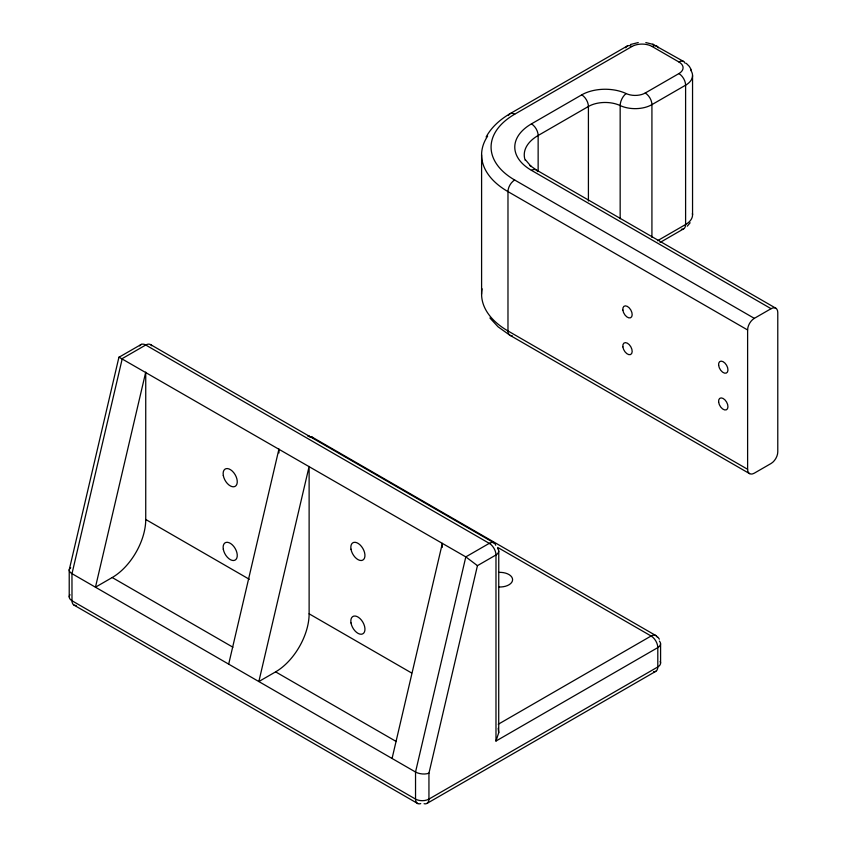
<?xml version="1.0" encoding="UTF-8"?>
<svg xmlns="http://www.w3.org/2000/svg" width="847" height="847" viewBox="0 0 847 847"><rect width="100%" height="100%" fill="white"/><g stroke="black" fill="none" stroke-linecap="round" stroke-linejoin="round"><path stroke-width="1.27" d="M69.221 596.881L69.221 570.137M659.389 641.084A9.476 5.474 0 0 1 657.801 647.606L495.982 741.04L498.714 732.729L498.756 551.09M660.586 643.741L660.586 663.095M692.55 75.51L692.55 214.842M498.714 732.729L498.174 728.272M118.898 357.349L69.263 569.713M228.69 664.122L278.959 449.016L278.959 452.965M392.076 758.457L442.356 543.351L442.356 547.3M424.082 803.729A9.476 5.474 60 0 0 428.942 799.092L428.942 773.184L477.443 565.658L495.982 554.965A9.476 5.474 0 0 0 497.56 548.433M486.114 137.023C491.472 127.05 500.291 119.416 509.936 113.742L627.246 46.013M690.136 222.772L687.266 226.181M508.444 115.51A9.476 5.474 60 0 1 514.68 114.218L631.978 46.49A14.219 8.205 0 0 1 652.095 46.49A9.476 5.474 -60 0 1 658.32 47.781M118.972 357.254L141.343 344.369M482.081 288.806A90.057 51.995 0 0 0 507.978 330.944L747.615 469.291A9.476 5.474 -60 0 0 754.317 473.166L771.077 463.489A9.476 5.474 -60 0 0 777.779 451.875L777.779 312.554A9.476 5.474 -60 0 0 771.077 308.689L531.44 170.332A56.876 32.842 0 0 1 531.44 123.884L581.709 94.864A33.181 19.153 0 0 1 626.166 93.572A14.219 8.205 0 0 0 645.223 93.022L678.902 73.583A14.219 8.205 0 0 0 678.902 61.969L652.095 46.49M657.537 240.717L685.604 224.508A23.695 13.679 0 0 0 692.423 213.423M660.067 242.464L683.645 228.849M112.217 577.527L95.457 587.204L145.737 372.098L145.737 519.476A47.4 27.369 -60 0 1 112.217 577.527L232.914 647.214M747.615 469.291L747.615 329.97A9.476 5.474 -60 0 1 754.317 318.356L771.077 308.689M275.614 671.862L258.854 681.539L309.123 466.432L309.123 613.81A47.4 27.369 -60 0 1 275.614 671.862L396.311 741.548M498.258 724.249L651.099 636.002A9.476 5.474 -60 0 1 657.346 637.304M426.983 803.432L655.843 671.3M630.412 44.52L638.246 42.562M119.078 357.222L465.882 556.934L477.443 565.658M307.567 435.93L309.409 436.11M645.827 42.562L653.662 44.52M652.815 44.235L683.645 61.503M775.81 308.213L536.172 169.855L529.936 165.472L530.963 166.308L525.659 160.051M514.68 114.218A80.581 46.521 0 0 0 514.68 180.009L754.317 318.356M747.615 329.97L507.978 191.613A90.057 51.995 0 0 1 487.639 136.123M749.574 473.632L509.936 335.274L498.057 326.804L489.884 317.964M312.299 437.19L656.171 635.748M150.47 344.538L494.013 542.885M497.655 547.406L651.099 636.002A9.476 5.474 60 0 1 657.801 647.606L657.801 666.96A9.476 5.474 60 0 1 653.566 671.713M145.737 519.476L249.357 579.306M309.123 613.81L411.61 672.984M73.964 605.086L417.857 803.602M686.25 63.324L689.32 66.384L691.438 70.068M657.886 637.124L659.347 639.167M651.925 237.393L651.925 104.636A9.476 5.474 60 0 0 645.223 93.022M620.163 218.759L620.163 105.557A9.476 4.902 -64.7 0 1 626.166 93.572M588.411 201.014L588.411 106.478A9.476 5.474 60 0 0 581.709 94.864M538.141 170.988L538.141 135.499A9.476 5.474 60 0 0 531.44 123.884M495.982 741.04L495.982 554.965A9.476 5.474 60 0 0 489.27 543.351L145.737 345.015A9.476 5.474 60 0 0 139.691 345.904M481.594 154.853L481.594 294.174M512.213 335.687A9.476 5.474 -60 0 1 507.978 330.944L507.978 191.613A9.476 5.474 -60 0 1 514.68 180.009M531.44 170.332A9.476 5.474 -60 0 1 537.665 171.623M678.902 73.583A9.476 5.474 60 0 1 685.604 85.187L685.604 224.508A9.476 5.474 60 0 1 681.369 229.262M678.902 61.969A9.476 5.474 -60 0 1 685.138 63.26M625.753 47.781A9.476 5.474 60 0 1 631.978 46.49M525.256 160.454A47.4 27.369 0 0 1 538.141 135.499L588.411 106.478A23.695 13.679 0 0 1 620.163 105.557A23.695 13.679 0 0 0 651.925 104.636L685.604 85.187A23.695 13.679 0 0 0 690.601 70.079M70.735 567.776A9.539 4.616 7 0 0 71.963 573.673L71.995 600.756A9.476 5.474 -60 0 0 76.23 605.499M498.608 572.392A12.684 7.316 0 0 1 512.594 579.676A12.684 7.316 0 0 1 498.608 586.96M428.921 773.163A9.539 4.616 7 0 1 415.506 772.009L71.995 573.663L122.275 358.556L145.737 345.015A9.476 5.474 -60 0 1 151.687 345.756M420.747 803.634A9.476 5.474 -60 0 1 415.538 799.092L71.995 600.756A9.476 5.474 0 0 1 70.005 594.71M495.717 545.246A9.476 5.474 -60 0 0 489.27 543.351L465.808 556.892L415.538 771.998L415.538 799.092A9.476 5.474 0 0 0 428.942 799.092L657.801 666.96A9.476 5.474 0 0 0 660.141 661.433M309.409 436.893A9.476 5.474 -60 0 1 313.517 438.407M622.863 346.847A6.638 3.833 60 0 0 630.454 354.586A6.638 3.833 60 0 0 629.173 344.581A6.638 3.833 60 0 0 622.863 346.847M622.863 310.087A6.638 3.833 60 0 0 630.454 317.816A6.638 3.833 60 0 0 629.173 307.81A6.638 3.833 60 0 0 622.863 310.087M718.637 402.145A6.638 3.833 60 0 0 726.228 409.874A6.638 3.833 60 0 0 724.947 399.869A6.638 3.833 60 0 0 718.637 402.145M718.637 365.375A6.638 3.833 60 0 0 726.228 373.114A6.638 3.833 60 0 0 724.947 363.098A6.638 3.833 60 0 0 718.637 365.375M350.997 549.216A9.995 5.77 60 0 0 362.685 560.163A9.995 5.77 60 0 0 359.996 544.833A9.995 5.77 60 0 0 350.997 549.216M223.301 475.495A9.995 5.77 60 0 0 234.99 486.443A9.995 5.77 60 0 0 232.3 471.101A9.995 5.77 60 0 0 223.301 475.495M223.301 549.227A9.995 5.77 60 0 0 234.99 560.174A9.995 5.77 60 0 0 232.3 544.833A9.995 5.77 60 0 0 223.301 549.227M350.997 622.947A9.995 5.77 60 0 0 362.685 633.895A9.995 5.77 60 0 0 359.996 618.554A9.995 5.77 60 0 0 350.997 622.947"/></g></svg>
